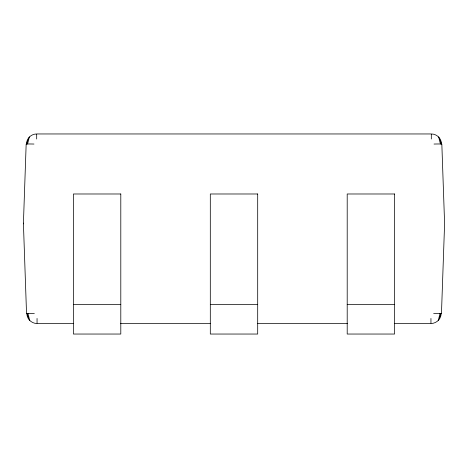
<?xml version="1.0" encoding="UTF-8"?>
<svg xmlns="http://www.w3.org/2000/svg" width="468" height="468" viewBox="0 0 468 468"><rect width="100%" height="100%" fill="white"/><g stroke="black" fill="none" stroke-linecap="round" stroke-linejoin="round"><path stroke-width="0.7" d="M23.406 223.101L26.53 313.344M26.161 144.126L23.406 223.839M441.47 313.344L444.6 223.593L441.839 144.126M33.965 144.045A10.53 0.369 2 0 0 27.583 143.992L26.524 144.045C26.448 138.458 31.192 133.93 36.685 133.959L431.315 133.959C436.808 133.93 441.552 138.458 441.476 144.045L440.423 143.992A10.53 0.369 -2 0 0 434.035 144.045M433.666 313.425A10.53 0.369 2 0 0 440.055 313.478L441.108 313.425C441.184 319.012 436.439 323.54 430.946 323.511L394.407 323.511M27.577 143.992L29.373 136.919L26.524 144.045M440.055 313.478L438.259 320.551L441.108 313.425M73.412 304.551L120.797 304.551M210.307 304.551L257.692 304.551M347.203 304.551L394.588 304.551M73.593 323.511L37.054 323.511C31.561 323.54 26.816 319.012 26.892 313.425L27.945 313.478A10.53 0.369 -2 0 0 34.334 313.425M120.364 323.511L210.249 323.511M257.751 323.511L347.636 323.511M441.476 144.045L438.627 136.919L440.423 143.992M26.892 313.425L29.741 320.551L27.945 313.478M431.315 134.304L431.315 139.014M430.946 318.456L430.946 323.166M37.054 318.456L37.054 323.166M36.685 134.304L36.685 139.014M120.797 193.986L73.412 193.986L73.412 334.041L120.797 334.041L120.797 193.986M257.692 193.986L210.307 193.986L210.307 334.041L257.692 334.041L257.692 193.986M394.588 193.986L347.203 193.986L347.203 334.041L394.588 334.041L394.588 193.986"/></g></svg>
